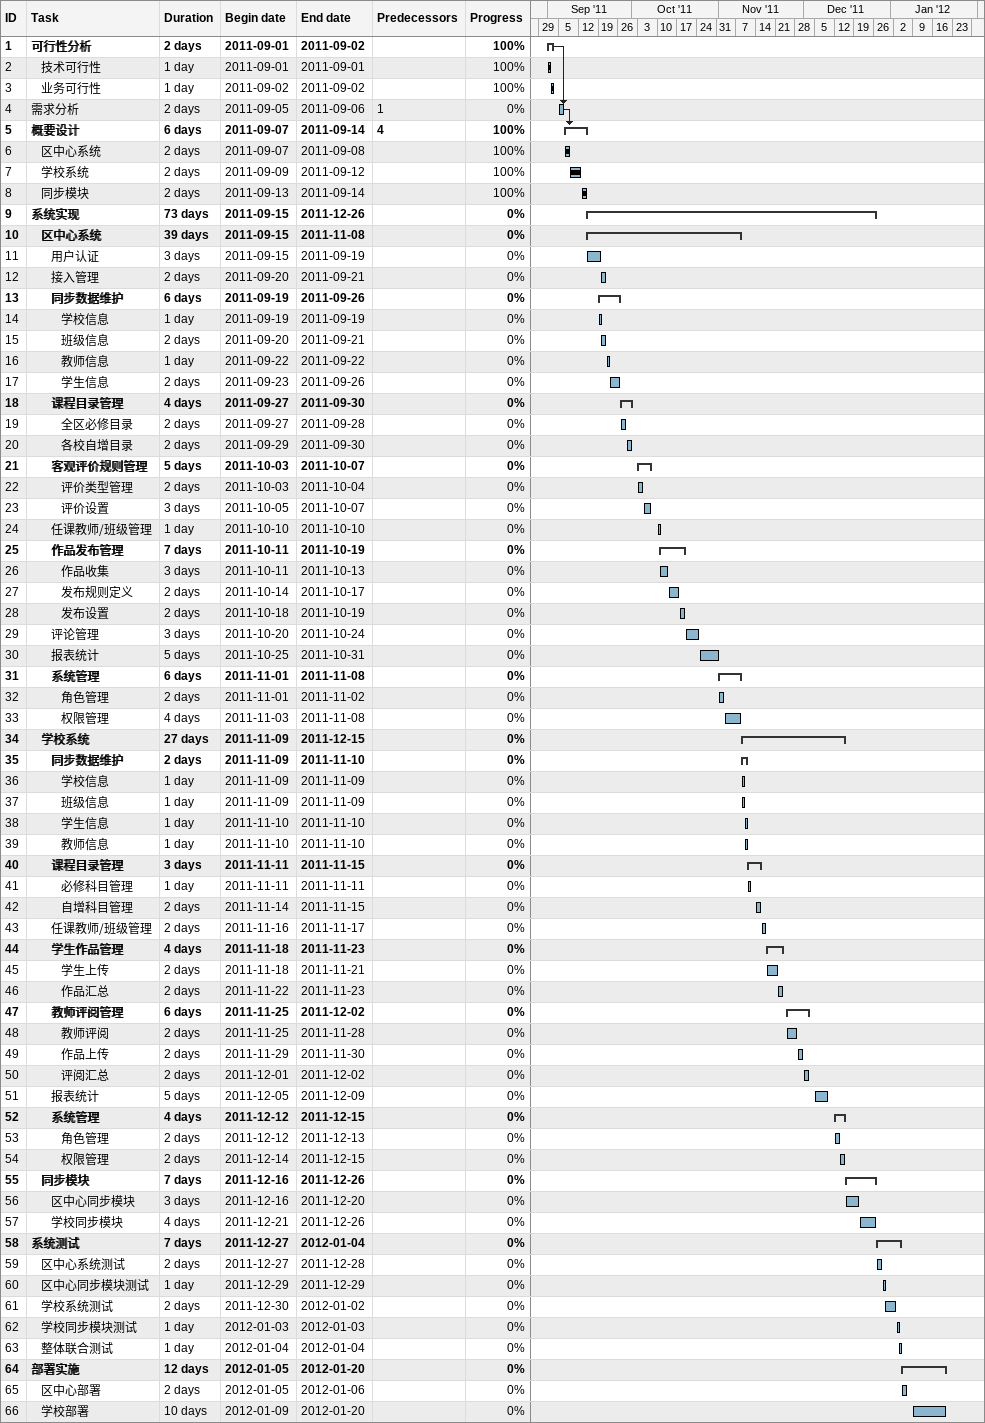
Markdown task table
| ID | Level | Task | Duration | Start | Finish | Predecessors | % complete |
|---|---|---|---|---|---|---|---|
| 1 | 1 | **可行性分析** | 2d | 2011-09-01 | 2011-09-02 |  | 100 |
| 2 | 2 | 技术可行性 | 1d | 2011-09-01 | 2011-09-01 |  | 100 |
| 3 | 2 | 业务可行性 | 1d | 2011-09-02 | 2011-09-02 |  | 100 |
| 4 | 1 | 需求分析 | 2d | 2011-09-05 | 2011-09-06 | 1 | 0 |
| 5 | 1 | **概要设计** | 6d | 2011-09-07 | 2011-09-14 | 4 | 100 |
| 6 | 2 | 区中心系统 | 2d | 2011-09-07 | 2011-09-08 |  | 100 |
| 7 | 2 | 学校系统 | 2d | 2011-09-09 | 2011-09-12 |  | 100 |
| 8 | 2 | 同步模块 | 2d | 2011-09-13 | 2011-09-14 |  | 100 |
| 9 | 1 | **系统实现** | 73d | 2011-09-15 | 2011-12-26 |  | 0 |
| 10 | 2 | **区中心系统** | 39d | 2011-09-15 | 2011-11-08 |  | 0 |
| 11 | 3 | 用户认证 | 3d | 2011-09-15 | 2011-09-19 |  | 0 |
| 12 | 3 | 接入管理 | 2d | 2011-09-20 | 2011-09-21 |  | 0 |
| 13 | 3 | **同步数据维护** | 6d | 2011-09-19 | 2011-09-26 |  | 0 |
| 14 | 4 | 学校信息 | 1d | 2011-09-19 | 2011-09-19 |  | 0 |
| 15 | 4 | 班级信息 | 2d | 2011-09-20 | 2011-09-21 |  | 0 |
| 16 | 4 | 教师信息 | 1d | 2011-09-22 | 2011-09-22 |  | 0 |
| 17 | 4 | 学生信息 | 2d | 2011-09-23 | 2011-09-26 |  | 0 |
| 18 | 3 | **课程目录管理** | 4d | 2011-09-27 | 2011-09-30 |  | 0 |
| 19 | 4 | 全区必修目录 | 2d | 2011-09-27 | 2011-09-28 |  | 0 |
| 20 | 4 | 各校自增目录 | 2d | 2011-09-29 | 2011-09-30 |  | 0 |
| 21 | 3 | **客观评价规则管理** | 5d | 2011-10-03 | 2011-10-07 |  | 0 |
| 22 | 4 | 评价类型管理 | 2d | 2011-10-03 | 2011-10-04 |  | 0 |
| 23 | 4 | 评价设置 | 3d | 2011-10-05 | 2011-10-07 |  | 0 |
| 24 | 3 | 任课教师/班级管理 | 1d | 2011-10-10 | 2011-10-10 |  | 0 |
| 25 | 3 | **作品发布管理** | 7d | 2011-10-11 | 2011-10-19 |  | 0 |
| 26 | 4 | 作品收集 | 3d | 2011-10-11 | 2011-10-13 |  | 0 |
| 27 | 4 | 发布规则定义 | 2d | 2011-10-14 | 2011-10-17 |  | 0 |
| 28 | 4 | 发布设置 | 2d | 2011-10-18 | 2011-10-19 |  | 0 |
| 29 | 3 | 评论管理 | 3d | 2011-10-20 | 2011-10-24 |  | 0 |
| 30 | 3 | 报表统计 | 5d | 2011-10-25 | 2011-10-31 |  | 0 |
| 31 | 3 | **系统管理** | 6d | 2011-11-01 | 2011-11-08 |  | 0 |
| 32 | 4 | 角色管理 | 2d | 2011-11-01 | 2011-11-02 |  | 0 |
| 33 | 4 | 权限管理 | 4d | 2011-11-03 | 2011-11-08 |  | 0 |
| 34 | 2 | **学校系统** | 27d | 2011-11-09 | 2011-12-15 |  | 0 |
| 35 | 3 | **同步数据维护** | 2d | 2011-11-09 | 2011-11-10 |  | 0 |
| 36 | 4 | 学校信息 | 1d | 2011-11-09 | 2011-11-09 |  | 0 |
| 37 | 4 | 班级信息 | 1d | 2011-11-09 | 2011-11-09 |  | 0 |
| 38 | 4 | 学生信息 | 1d | 2011-11-10 | 2011-11-10 |  | 0 |
| 39 | 4 | 教师信息 | 1d | 2011-11-10 | 2011-11-10 |  | 0 |
| 40 | 3 | **课程目录管理** | 3d | 2011-11-11 | 2011-11-15 |  | 0 |
| 41 | 4 | 必修科目管理 | 1d | 2011-11-11 | 2011-11-11 |  | 0 |
| 42 | 4 | 自增科目管理 | 2d | 2011-11-14 | 2011-11-15 |  | 0 |
| 43 | 3 | 任课教师/班级管理 | 2d | 2011-11-16 | 2011-11-17 |  | 0 |
| 44 | 3 | **学生作品管理** | 4d | 2011-11-18 | 2011-11-23 |  | 0 |
| 45 | 4 | 学生上传 | 2d | 2011-11-18 | 2011-11-21 |  | 0 |
| 46 | 4 | 作品汇总 | 2d | 2011-11-22 | 2011-11-23 |  | 0 |
| 47 | 3 | **教师评阅管理** | 6d | 2011-11-25 | 2011-12-02 |  | 0 |
| 48 | 4 | 教师评阅 | 2d | 2011-11-25 | 2011-11-28 |  | 0 |
| 49 | 4 | 作品上传 | 2d | 2011-11-29 | 2011-11-30 |  | 0 |
| 50 | 4 | 评阅汇总 | 2d | 2011-12-01 | 2011-12-02 |  | 0 |
| 51 | 3 | 报表统计 | 5d | 2011-12-05 | 2011-12-09 |  | 0 |
| 52 | 3 | **系统管理** | 4d | 2011-12-12 | 2011-12-15 |  | 0 |
| 53 | 4 | 角色管理 | 2d | 2011-12-12 | 2011-12-13 |  | 0 |
| 54 | 4 | 权限管理 | 2d | 2011-12-14 | 2011-12-15 |  | 0 |
| 55 | 2 | **同步模块** | 7d | 2011-12-16 | 2011-12-26 |  | 0 |
| 56 | 3 | 区中心同步模块 | 3d | 2011-12-16 | 2011-12-20 |  | 0 |
| 57 | 3 | 学校同步模块 | 4d | 2011-12-21 | 2011-12-26 |  | 0 |
| 58 | 1 | **系统测试** | 7d | 2011-12-27 | 2012-01-04 |  | 0 |
| 59 | 2 | 区中心系统测试 | 2d | 2011-12-27 | 2011-12-28 |  | 0 |
| 60 | 2 | 区中心同步模块测试 | 1d | 2011-12-29 | 2011-12-29 |  | 0 |
| 61 | 2 | 学校系统测试 | 2d | 2011-12-30 | 2012-01-02 |  | 0 |
| 62 | 2 | 学校同步模块测试 | 1d | 2012-01-03 | 2012-01-03 |  | 0 |
| 63 | 2 | 整体联合测试 | 1d | 2012-01-04 | 2012-01-04 |  | 0 |
| 64 | 1 | **部署实施** | 12d | 2012-01-05 | 2012-01-20 |  | 0 |
| 65 | 2 | 区中心部署 | 2d | 2012-01-05 | 2012-01-06 |  | 0 |
| 66 | 2 | 学校部署 | 10d | 2012-01-09 | 2012-01-20 |  | 0 |
